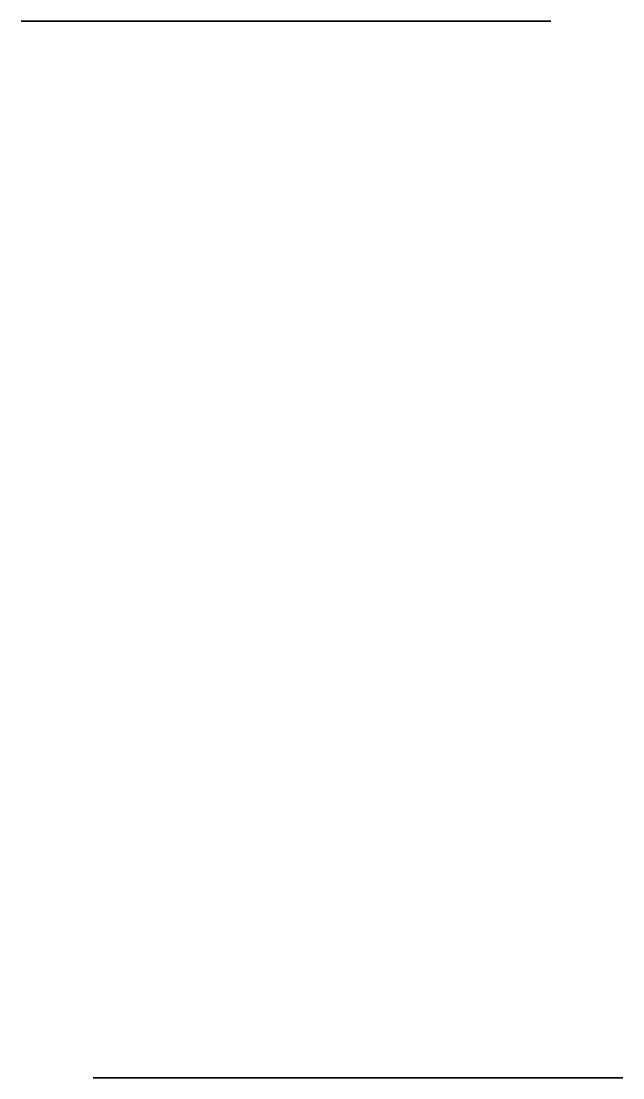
# Model space of a CAD drawing. Header units: millimetres. Extents: x 8193 to 8306, y 2702 to 2902.
import ezdxf

# ---------------------------------------------------------------- set-up
doc = ezdxf.new("R2010")
doc.units = ezdxf.units.MM

msp = doc.modelspace()

# ---------------------------------------------------------------- linework, layer by layer
at = {"extrusion": (0, -1, 0)}
for centre in [(8242.69, 247.77, -2901.81), (8256.29, 212.84, -2702.26)]:
    msp.add_circle(centre, 50, dxfattribs=at)

doc.saveas('drawing.dxf')
